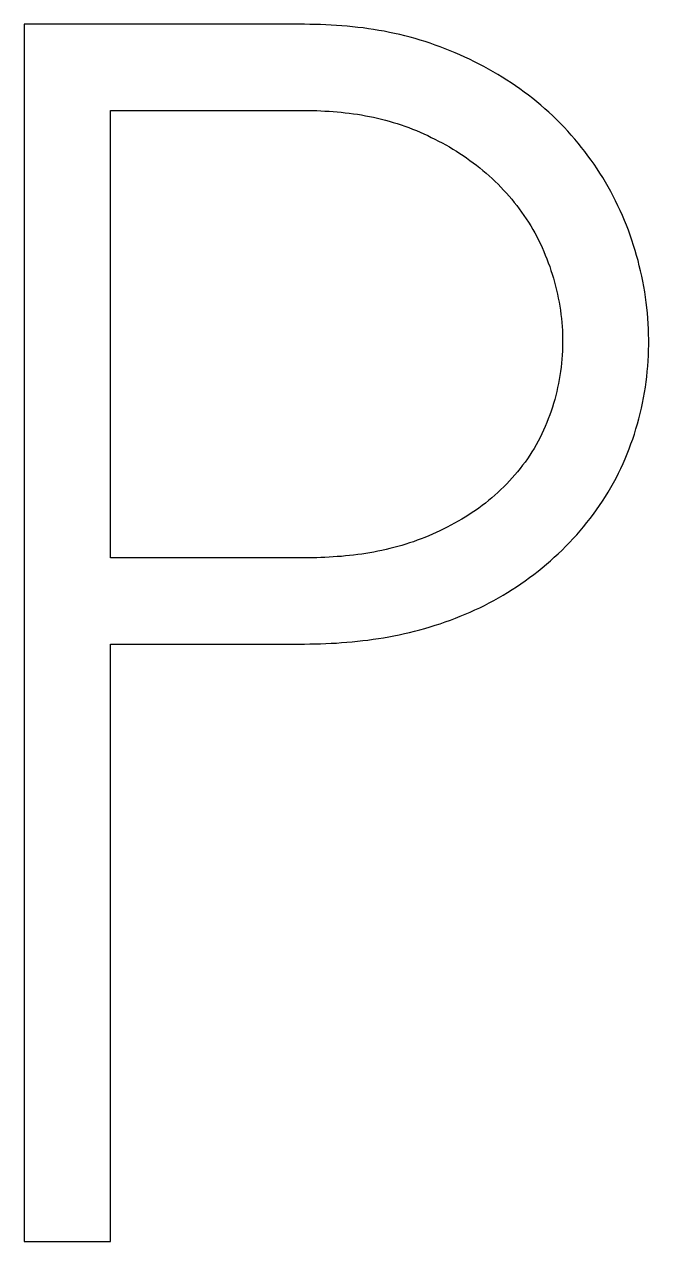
# Model space of a CAD drawing. Extents: x 0 to 420, y 0 to 297.
# Drawn here: x 127.982 to 129.009, y 195.941 to 197.941 of the extents above; entities that cross this region are included whole.
import ezdxf

# ---------------------------------------------------------------- set-up
doc = ezdxf.new("R2010")
doc.units = 0
doc.header["$LTSCALE"] = 23.1
doc.layers.add('10500_FRONT_LABELING', color=7, linetype='CONTINUOUS')

msp = doc.modelspace()

# ---------------------------------------------------------------- linework, layer by layer
at = {"layer": '10500_FRONT_LABELING', "color": 7, "linetype": 'CONTINUOUS'}
for p, q in [((127.9823, 197.9414), (127.9823, 195.9414)), ((128.4428, 197.9414), (127.9823, 197.9414)), ((128.1238, 197.0648), (128.1238, 197.7999)), ((128.1238, 197.7999), (128.4428, 197.7999)), ((128.4496, 197.0648), (128.1238, 197.0648)), ((128.1238, 195.9414), (128.1238, 196.9233)), ((128.1238, 196.9233), (128.4428, 196.9233)), ((127.9823, 195.9414), (128.1238, 195.9414))]:
    msp.add_line(p, q, dxfattribs=at)
for points in [[(128.4428, 196.9233), (128.4516, 196.9234), (128.4603, 196.9235), (128.4691, 196.9237), (128.4778, 196.924), (128.4865, 196.9244), (128.4953, 196.9249), (128.5039, 196.9255), (128.5126, 196.9262), (128.5213, 196.9269), (128.5299, 196.9278), (128.5386, 196.9288), (128.5472, 196.9298), (128.5558, 196.931), (128.5644, 196.9323), (128.573, 196.9337), (128.5815, 196.9352), (128.59, 196.9368), (128.5986, 196.9385), (128.6071, 196.9404), (128.6156, 196.9423), (128.624, 196.9444), (128.6325, 196.9466), (128.6409, 196.9489), (128.6493, 196.9514), (128.6577, 196.954), (128.6661, 196.9567), (128.6744, 196.9595), (128.6827, 196.9625), (128.6909, 196.9656), (128.699, 196.9688), (128.7071, 196.9721), (128.7151, 196.9756), (128.7231, 196.9792), (128.7309, 196.9829), (128.7387, 196.9867), (128.7465, 196.9907), (128.7541, 196.9948), (128.7617, 196.999), (128.7693, 197.0034), (128.7767, 197.0079), (128.7841, 197.0126), (128.7914, 197.0173), (128.7986, 197.0222), (128.8058, 197.0272), (128.8129, 197.0324), (128.82, 197.0377), (128.8269, 197.0431), (128.8338, 197.0486), (128.8405, 197.0542), (128.8471, 197.06), (128.8536, 197.0658), (128.86, 197.0717), (128.8663, 197.0777), (128.8725, 197.0838), (128.8786, 197.09), (128.8846, 197.0964), (128.8904, 197.1028), (128.8961, 197.1093), (128.9017, 197.116), (128.9072, 197.1227), (128.9126, 197.1295), (128.9179, 197.1365), (128.923, 197.1436), (128.928, 197.1508), (128.9329, 197.1581), (128.9376, 197.1655), (128.9422, 197.173), (128.9467, 197.1806), (128.9509, 197.1883), (128.9551, 197.196), (128.959, 197.2038), (128.9628, 197.2117), (128.9665, 197.2196), (128.9699, 197.2276), (128.9733, 197.2356), (128.9765, 197.2437), (128.9795, 197.2519), (128.9824, 197.2601), (128.9852, 197.2683), (128.9878, 197.2767), (128.9902, 197.285), (128.9925, 197.2935), (128.9947, 197.302), (128.9967, 197.3105), (128.9985, 197.3191), (129.0002, 197.3278), (129.0018, 197.3364), (129.0032, 197.3451), (129.0044, 197.3538), (129.0055, 197.3625), (129.0064, 197.3712), (129.0071, 197.3799), (129.0077, 197.3886), (129.0082, 197.3973), (129.0085, 197.406), (129.0087, 197.4147), (129.0087, 197.4234), (129.0085, 197.4322), (129.0083, 197.4409), (129.0078, 197.4496), (129.0073, 197.4584), (129.0065, 197.4671), (129.0057, 197.4759), (129.0046, 197.4846), (129.0034, 197.4934), (129.0021, 197.502), (129.0006, 197.5107), (128.999, 197.5193), (128.9973, 197.5278), (128.9954, 197.5363), (128.9933, 197.5448), (128.9912, 197.5532), (128.9889, 197.5616), (128.9864, 197.57), (128.9838, 197.5783), (128.9811, 197.5866), (128.9783, 197.5948), (128.9753, 197.603), (128.9721, 197.6112), (128.9689, 197.6193), (128.9654, 197.6274), (128.9619, 197.6354), (128.9582, 197.6434), (128.9543, 197.6513), (128.9504, 197.6592), (128.9463, 197.6669), (128.942, 197.6746), (128.9377, 197.6821), (128.9332, 197.6896), (128.9285, 197.6969), (128.9238, 197.7042), (128.9189, 197.7114), (128.914, 197.7185), (128.9089, 197.7255), (128.9036, 197.7325), (128.8983, 197.7393), (128.8928, 197.7461), (128.8872, 197.7528), (128.8815, 197.7594), (128.8757, 197.7659), (128.8697, 197.7723), (128.8636, 197.7786), (128.8574, 197.7848), (128.8511, 197.7909), (128.8446, 197.7969), (128.8381, 197.8028), (128.8315, 197.8085), (128.8248, 197.8141), (128.818, 197.8196), (128.8111, 197.825), (128.8041, 197.8302), (128.7971, 197.8353), (128.79, 197.8403), (128.7827, 197.8451), (128.7754, 197.8499), (128.7681, 197.8545), (128.7606, 197.859), (128.7531, 197.8634), (128.7455, 197.8677), (128.7378, 197.8719), (128.73, 197.876), (128.7222, 197.88), (128.7143, 197.8839), (128.7064, 197.8876), (128.6984, 197.8912), (128.6904, 197.8947), (128.6823, 197.8981), (128.6742, 197.9013), (128.666, 197.9044), (128.6579, 197.9074), (128.6496, 197.9102), (128.6414, 197.913), (128.6331, 197.9155), (128.6247, 197.918), (128.6164, 197.9203), (128.6079, 197.9225), (128.5995, 197.9245), (128.591, 197.9264), (128.5824, 197.9282), (128.5738, 197.9299), (128.5652, 197.9314), (128.5565, 197.9329), (128.5479, 197.9342), (128.5391, 197.9354), (128.5304, 197.9364), (128.5217, 197.9374), (128.513, 197.9383), (128.5042, 197.939), (128.4955, 197.9397), (128.4867, 197.9402), (128.4779, 197.9406), (128.4692, 197.941), (128.4604, 197.9412), (128.4516, 197.9413), (128.4428, 197.9414)], [(128.4428, 197.7999), (128.4496, 197.7999), (128.4563, 197.7998), (128.463, 197.7996), (128.4698, 197.7993), (128.4765, 197.799), (128.4832, 197.7986), (128.4899, 197.7981), (128.4966, 197.7976), (128.5032, 197.797), (128.5099, 197.7962), (128.5165, 197.7954), (128.5232, 197.7946), (128.5298, 197.7936), (128.5364, 197.7925), (128.543, 197.7913), (128.5496, 197.7901), (128.5562, 197.7887), (128.5627, 197.7873), (128.5693, 197.7857), (128.5758, 197.784), (128.5823, 197.7822), (128.5888, 197.7803), (128.5952, 197.7783), (128.6017, 197.7762), (128.6081, 197.774), (128.6144, 197.7717), (128.6207, 197.7693), (128.627, 197.7667), (128.6332, 197.7641), (128.6393, 197.7614), (128.6454, 197.7586), (128.6514, 197.7557), (128.6574, 197.7528), (128.6634, 197.7497), (128.6693, 197.7465), (128.6752, 197.7433), (128.681, 197.7399), (128.6868, 197.7365), (128.6925, 197.733), (128.6982, 197.7294), (128.7038, 197.7257), (128.7094, 197.7219), (128.7149, 197.7179), (128.7203, 197.7139), (128.7257, 197.7098), (128.731, 197.7056), (128.7362, 197.7013), (128.7414, 197.697), (128.7464, 197.6925), (128.7513, 197.688), (128.7562, 197.6834), (128.761, 197.6787), (128.7656, 197.674), (128.7702, 197.6691), (128.7747, 197.6642), (128.7791, 197.6592), (128.7835, 197.6541), (128.7877, 197.6489), (128.7918, 197.6437), (128.7959, 197.6383), (128.7999, 197.6329), (128.8037, 197.6274), (128.8075, 197.6218), (128.8112, 197.6161), (128.8147, 197.6104), (128.8182, 197.6045), (128.8215, 197.5986), (128.8247, 197.5927), (128.8278, 197.5867), (128.8307, 197.5807), (128.8335, 197.5746), (128.8362, 197.5684), (128.8388, 197.5623), (128.8413, 197.556), (128.8437, 197.5498), (128.846, 197.5435), (128.8481, 197.5371), (128.8501, 197.5307), (128.8521, 197.5243), (128.8539, 197.5178), (128.8556, 197.5113), (128.8572, 197.5047), (128.8587, 197.4981), (128.8601, 197.4915), (128.8614, 197.4849), (128.8625, 197.4782), (128.8635, 197.4716), (128.8644, 197.4649), (128.8652, 197.4582), (128.8658, 197.4516), (128.8664, 197.4449), (128.8668, 197.4382), (128.867, 197.4315), (128.8672, 197.4248), (128.8672, 197.4181), (128.8671, 197.4114), (128.8669, 197.4047), (128.8665, 197.398), (128.8661, 197.3913), (128.8654, 197.3846), (128.8647, 197.3779), (128.8638, 197.3712), (128.8628, 197.3645), (128.8617, 197.3578), (128.8604, 197.3512), (128.859, 197.3446), (128.8575, 197.338), (128.8559, 197.3315), (128.8542, 197.3251), (128.8524, 197.3186), (128.8504, 197.3122), (128.8483, 197.3059), (128.8461, 197.2996), (128.8437, 197.2933), (128.8413, 197.287), (128.8387, 197.2808), (128.836, 197.2747), (128.8331, 197.2686), (128.8301, 197.2625), (128.827, 197.2565), (128.8237, 197.2505), (128.8203, 197.2447), (128.8168, 197.2389), (128.8131, 197.2333), (128.8094, 197.2277), (128.8055, 197.2223), (128.8015, 197.2169), (128.7974, 197.2116), (128.7932, 197.2064), (128.7889, 197.2013), (128.7845, 197.1962), (128.78, 197.1913), (128.7754, 197.1864), (128.7706, 197.1816), (128.7658, 197.1769), (128.7609, 197.1723), (128.7558, 197.1678), (128.7507, 197.1634), (128.7455, 197.159), (128.7402, 197.1548), (128.7349, 197.1507), (128.7294, 197.1467), (128.7239, 197.1428), (128.7184, 197.1391), (128.7128, 197.1354), (128.7071, 197.1318), (128.7013, 197.1283), (128.6955, 197.1249), (128.6896, 197.1216), (128.6837, 197.1184), (128.6777, 197.1153), (128.6717, 197.1123), (128.6656, 197.1093), (128.6595, 197.1064), (128.6533, 197.1037), (128.6471, 197.101), (128.6409, 197.0985), (128.6346, 197.096), (128.6283, 197.0937), (128.622, 197.0914), (128.6156, 197.0893), (128.6093, 197.0872), (128.6028, 197.0853), (128.5964, 197.0834), (128.5899, 197.0817), (128.5834, 197.08), (128.5769, 197.0785), (128.5703, 197.077), (128.5637, 197.0756), (128.5571, 197.0744), (128.5505, 197.0732), (128.5438, 197.0721), (128.5371, 197.0711), (128.5304, 197.0702), (128.5237, 197.0694), (128.517, 197.0686), (128.5103, 197.0679), (128.5035, 197.0673), (128.4968, 197.0668), (128.4901, 197.0663), (128.4833, 197.0659), (128.4766, 197.0656), (128.4698, 197.0653), (128.4631, 197.0651), (128.4563, 197.0649), (128.4496, 197.0648)]]:
    msp.add_lwpolyline(points, dxfattribs=at)

doc.saveas('drawing.dxf')
